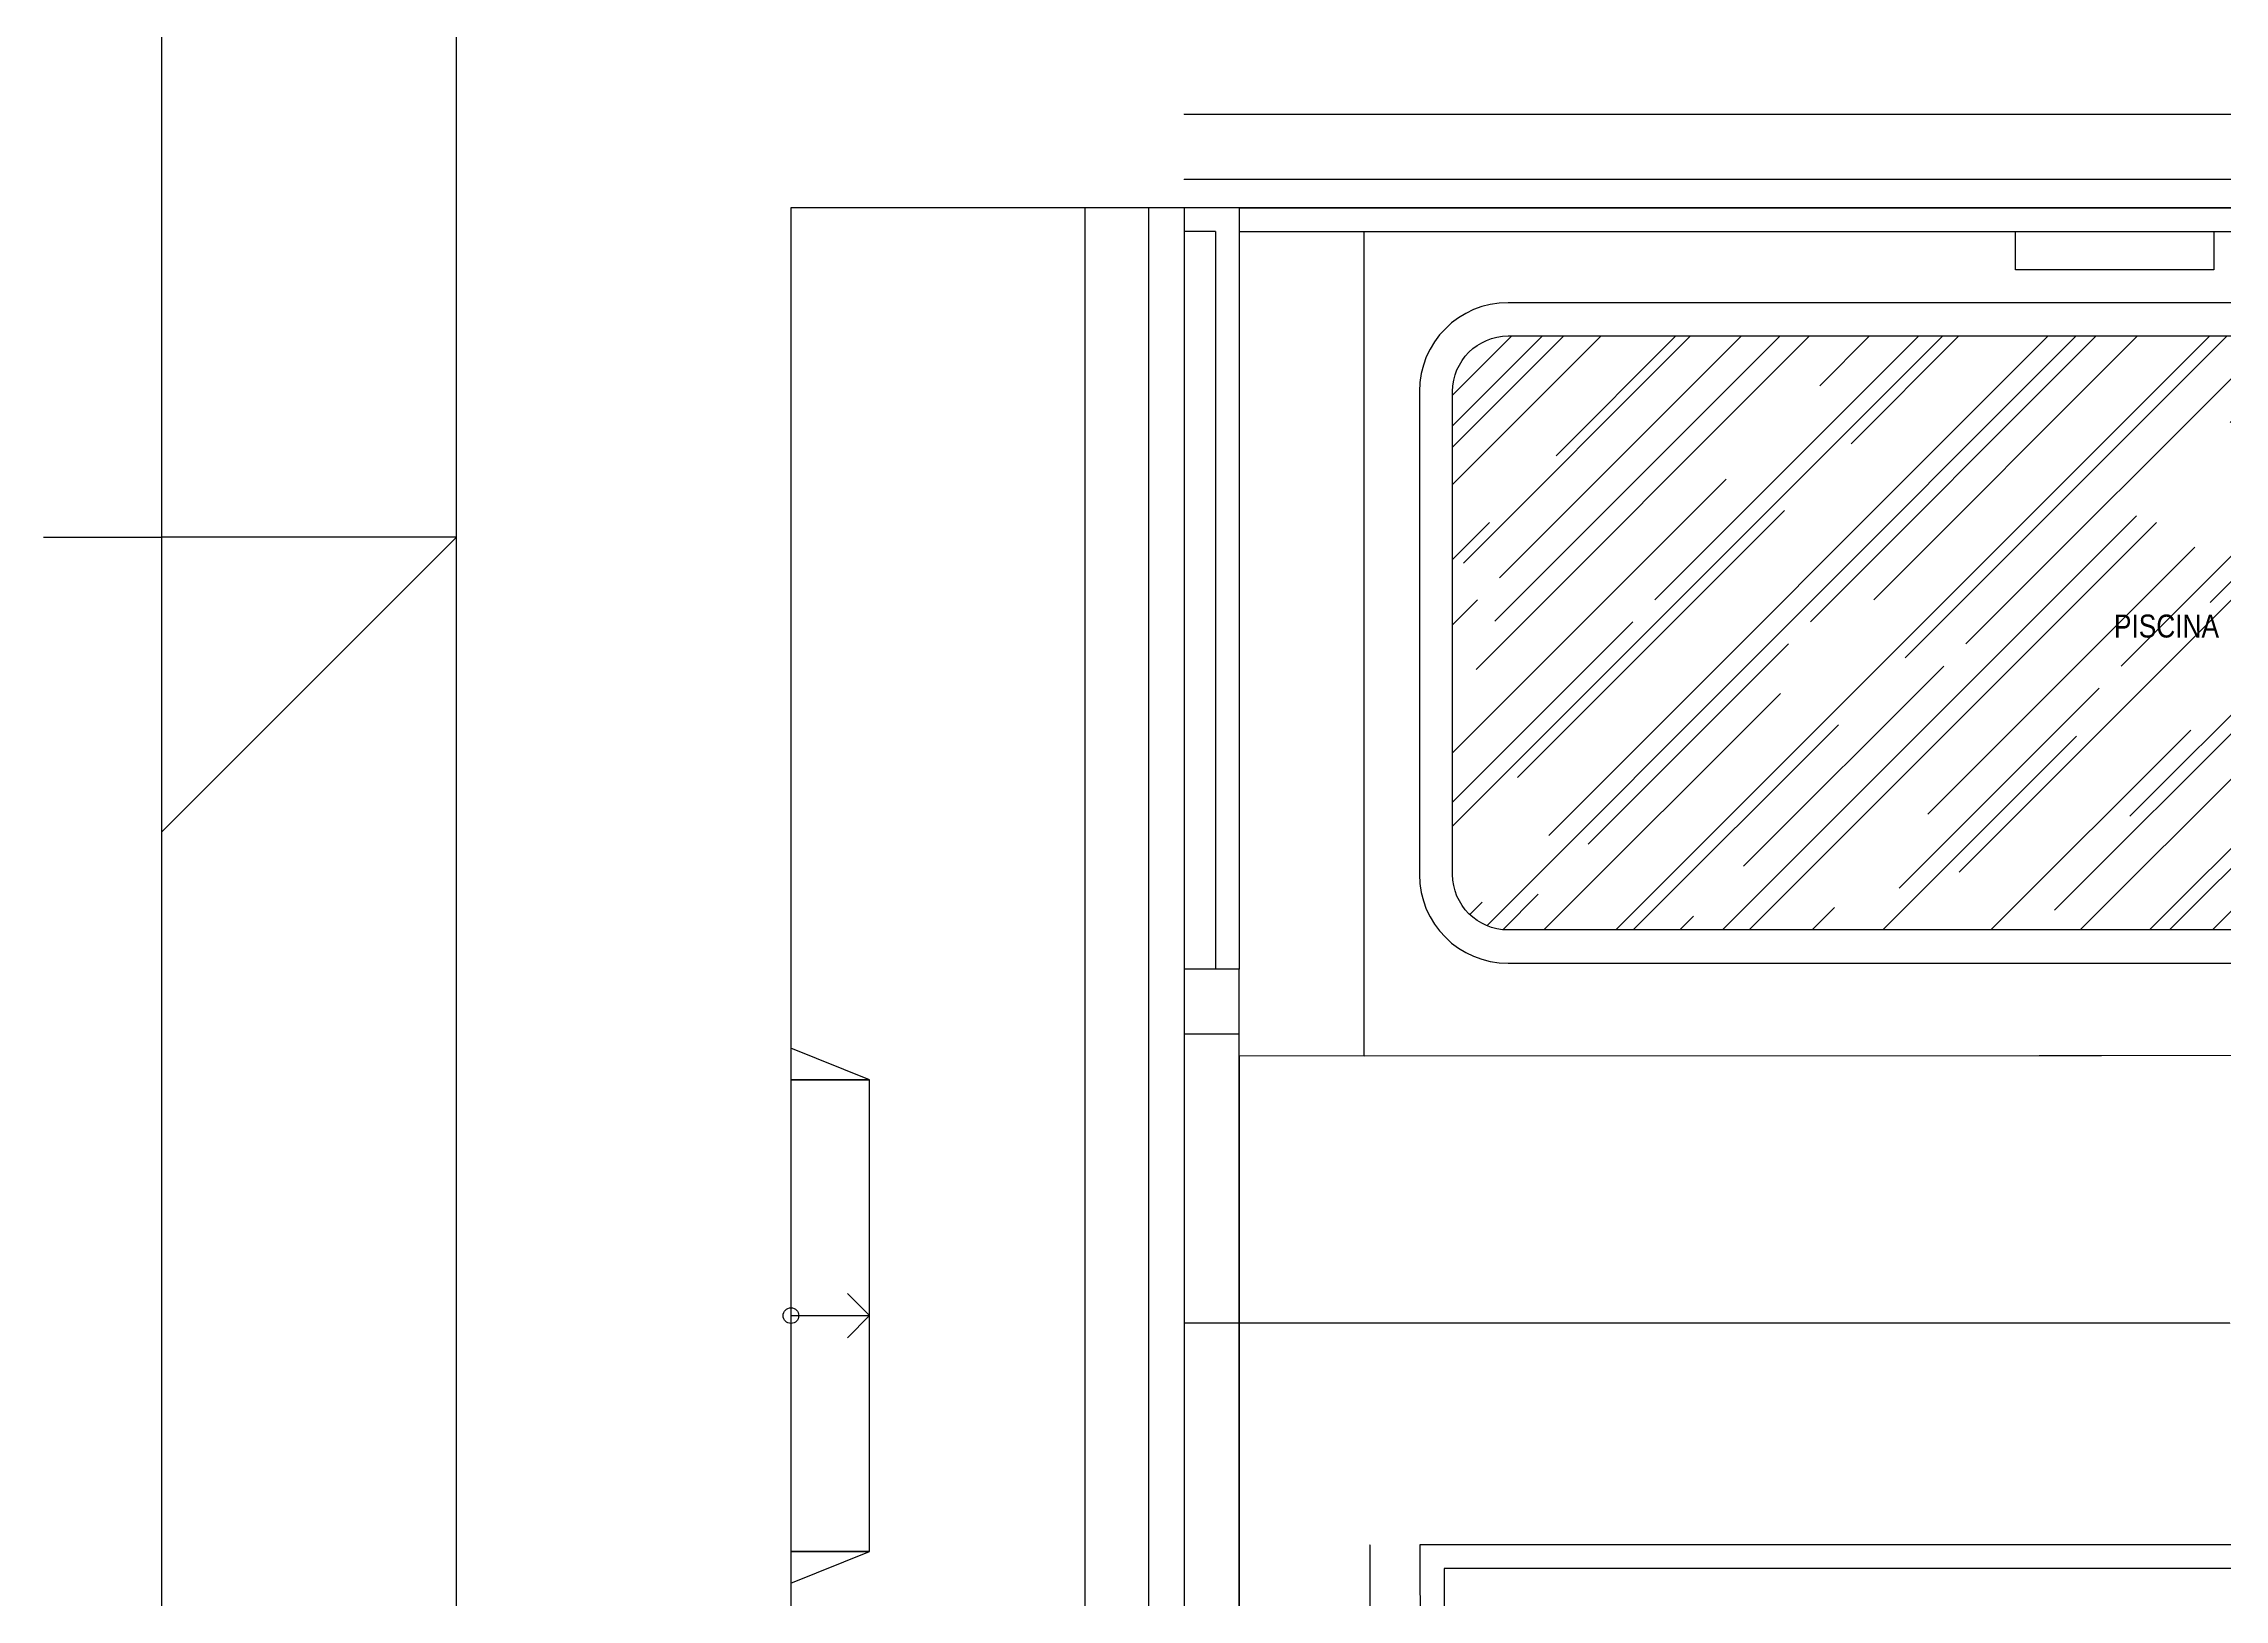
# Model space of a CAD drawing. Header units: millimetres. Extents: x -6300 to 1991, y -4770 to 4545.
# Drawn here: x -6300 to -4913, y 1642 to 2632 of the extents above; entities that cross this region are included whole.
import ezdxf
from ezdxf.enums import TextEntityAlignment as Align

# ---------------------------------------------------------------- set-up
doc = ezdxf.new("R2010")
doc.units = ezdxf.units.MM
doc.header["$LTSCALE"] = 20
doc.header["$MEASUREMENT"] = 0
doc.linetypes.add('CONTINU', pattern=[0])
doc.layers.get('0').update_dxf_attribs({"linetype": 'CONTINUOUS'})
doc.layers.get('DEFPOINTS').update_dxf_attribs({"linetype": 'CONTINUOUS'})
for name, color, linetype in [('COTA', 7, 'CONTINUOUS'), ('E-hatch', 8, 'CONTINUOUS'), ('E-pen-m', 6, 'CONTINUOUS'), ('E-txt-g', 3, 'CONTINUOUS'), ('LAYER7', 4, 'CONTINUOUS'), ('Lotes', 2, 'CONTINUOUS')]:
    doc.layers.add(name, color=color, linetype=linetype)
for name, color, linetype, lineweight in [('E-Pen-C', 4, 'CONTINUOUS', 15), ('E-Pen-G', 3, 'CONTINUOUS', 30), ('E-Txt-W', 7, 'CONTINUOUS', 20)]:
    doc.layers.add(name, color=color, linetype=linetype, lineweight=lineweight)
doc.styles.add('F2', font='ARIALN.TTF')
doc.styles.add('REG60', font='romans.shx', dxfattribs={"width": 0.8, "height": 0.15})
doc.styles.add('REG80', font='romans.shx', dxfattribs={"width": 0.8, "height": 0.2})
doc.dimstyles.new('DIMENSION-1', dxfattribs={"dimtxt": 0.145, "dimasz": 0.07, "dimexe": 1, "dimexo": 0, "dimgap": 0.12, "dimtad": 1, "dimzin": 7, "dimdsep": 46, "dimtxsty": 'F2', "dimblk1": 'TRACO', "dimblk2": 'TRACO', "dimsah": 1, "dimcen": 1, "dimse1": 1, "dimse2": 1, "dimclrd": 4, "dimclre": 256, "dimclrt": 4, "dimadec": 8, "dimazin": 0, "dimtfac": 1, "dimtix": 1, "dimtmove": 2, "dimatfit": 3, "dimldrblk": 'TRACO', "dimfxl": 1, "dimtolj": 1, "dimtzin": 0, "dimarcsym": 0})

# ---------------------------------------------------------------- blocks, each defined once
blk = doc.blocks.new('TXT-AMB75')
at = {"layer": 'E-txt-g', "style": 'REG80', "width": 0.8, "flags": 8}
blk.add_attdef('TXT', text='', height=0.2, dxfattribs=at).set_placement((0.005, 0.296), align=Align.CENTER)
at = {"layer": 'E-Txt-W', "style": 'REG60', "width": 0.8, "flags": 8}
blk.add_attdef('TXT', text='', height=0.15, dxfattribs=at).set_placement((0.005, 0.027), align=Align.CENTER)
blk = doc.blocks.new('TRACO')
at = {"layer": 'E-Pen-C'}
for p, q in [((-1, 0), (1, 0)), ((0, 1), (0, -1))]:
    blk.add_line(p, q, dxfattribs=at)
at = {"layer": 'E-Pen-G'}
blk.add_line((0, 0), (0, 0), dxfattribs=at)
blk = doc.blocks.new('*D968')
at = {"layer": 'COTA', "color": 4, "linetype": 'Continuous', "lineweight": -2}
blk.add_line((-4910, 1818), (-4924.9, 1818), dxfattribs=at)
at = {"layer": 'DEFPOINTS', "color": 0, "linetype": 'Continuous'}
for p in [(-4925, 1818), (-4925, 1527.1, -183), (-4910, 1512.1, -183)]:
    blk.add_point(p, dxfattribs=at)
at = {"layer": 'COTA', "color": 4, "linetype": 'Continuous', "lineweight": -2, "xscale": 0.07, "yscale": 0.07, "zscale": 0.07, "rotation": 180}
blk.add_blockref('TRACO', (-4925, 1818), dxfattribs=at)
at = {"layer": 'COTA', "color": 4, "linetype": 'Continuous', "lineweight": -2, "xscale": 0.07, "yscale": 0.07, "zscale": 0.07}
blk.add_blockref('TRACO', (-4910, 1818), dxfattribs=at)
at = {"layer": 'COTA', "color": 4, "linetype": 'Continuous', "insert": (-4917.5, 1818.2), "char_height": 0.145, "attachment_point": 5, "style": 'F2'}
blk.add_mtext('\\A1;15.00', dxfattribs=at)
blk = doc.blocks.new('*D969')
at = {"layer": 'COTA', "color": 4, "linetype": 'Continuous', "lineweight": -2}
blk.add_line((-4925, 1818), (-5409.5, 1818), dxfattribs=at)
at = {"layer": 'DEFPOINTS', "color": 0, "linetype": 'Continuous'}
for p in [(-5409.6, 1818), (-5409.6, 1662.1), (-4925, 1527.1, -183)]:
    blk.add_point(p, dxfattribs=at)
at = {"layer": 'COTA', "color": 4, "linetype": 'Continuous', "lineweight": -2, "xscale": 0.07, "yscale": 0.07, "zscale": 0.07, "rotation": 180}
blk.add_blockref('TRACO', (-5409.6, 1818), dxfattribs=at)
at = {"layer": 'COTA', "color": 4, "linetype": 'Continuous', "lineweight": -2, "xscale": 0.07, "yscale": 0.07, "zscale": 0.07}
blk.add_blockref('TRACO', (-4925, 1818), dxfattribs=at)
at = {"layer": 'COTA', "color": 4, "linetype": 'Continuous', "insert": (-5167.3, 1818.2), "char_height": 0.145, "attachment_point": 5, "style": 'F2'}
blk.add_mtext('\\A1;484.60', dxfattribs=at)
blk = doc.blocks.new('*D970')
at = {"layer": 'COTA', "color": 4, "linetype": 'Continuous', "lineweight": -2}
blk.add_line((-5409.6, 1818), (-5424.9, 1818), dxfattribs=at)
at = {"layer": 'DEFPOINTS', "color": 0, "linetype": 'Continuous'}
for p in [(-5425, 1818), (-5425, 1677.1, -183), (-5409.6, 1662.1)]:
    blk.add_point(p, dxfattribs=at)
at = {"layer": 'COTA', "color": 4, "linetype": 'Continuous', "lineweight": -2, "xscale": 0.07, "yscale": 0.07, "zscale": 0.07, "rotation": 180}
blk.add_blockref('TRACO', (-5425, 1818), dxfattribs=at)
at = {"layer": 'COTA', "color": 4, "linetype": 'Continuous', "lineweight": -2, "xscale": 0.07, "yscale": 0.07, "zscale": 0.07}
blk.add_blockref('TRACO', (-5409.6, 1818), dxfattribs=at)
at = {"layer": 'COTA', "color": 4, "linetype": 'Continuous', "insert": (-5417.3, 1818.2), "char_height": 0.145, "attachment_point": 5, "style": 'F2'}
blk.add_mtext('\\A1;15.41', dxfattribs=at)
blk = doc.blocks.new('*D971')
at = {"layer": 'COTA', "color": 4, "linetype": 'Continuous', "lineweight": -2}
blk.add_line((-5425.1, 1818), (-5574.9, 1818), dxfattribs=at)
at = {"layer": 'DEFPOINTS', "color": 0, "linetype": 'Continuous'}
for p in [(-5575, 1818), (-5575, 1723.9, -85.8), (-5425, 1677.1, -183)]:
    blk.add_point(p, dxfattribs=at)
at = {"layer": 'COTA', "color": 4, "linetype": 'Continuous', "lineweight": -2, "xscale": 0.07, "yscale": 0.07, "zscale": 0.07, "rotation": 180}
blk.add_blockref('TRACO', (-5575, 1818), dxfattribs=at)
at = {"layer": 'COTA', "color": 4, "linetype": 'Continuous', "lineweight": -2, "xscale": 0.07, "yscale": 0.07, "zscale": 0.07}
blk.add_blockref('TRACO', (-5425, 1818), dxfattribs=at)
at = {"layer": 'COTA', "color": 4, "linetype": 'Continuous', "insert": (-5500, 1818.2), "char_height": 0.145, "attachment_point": 5, "style": 'F2'}
blk.add_mtext('\\A1;149.99', dxfattribs=at)
blk = doc.blocks.new('*D977')
at = {"layer": 'COTA', "color": 4, "linetype": 'Continuous', "lineweight": -2}
blk.add_line((-4409, 2545.1), (-5539.9, 2545.1), dxfattribs=at)
at = {"layer": 'DEFPOINTS', "color": 0, "linetype": 'Continuous'}
for p in [(-5540, 2545.1), (-4409, 2527.1, -183), (-5540, 2512.1, -183)]:
    blk.add_point(p, dxfattribs=at)
at = {"layer": 'COTA', "color": 4, "linetype": 'Continuous', "lineweight": -2, "xscale": 0.07, "yscale": 0.07, "zscale": 0.07, "rotation": 180}
blk.add_blockref('TRACO', (-5540, 2545.1), dxfattribs=at)
at = {"layer": 'COTA', "color": 4, "linetype": 'Continuous', "lineweight": -2, "xscale": 0.07, "yscale": 0.07, "zscale": 0.07}
blk.add_blockref('TRACO', (-4409, 2545.1), dxfattribs=at)
at = {"layer": 'COTA', "color": 4, "linetype": 'Continuous', "insert": (-4974.5, 2545.3), "char_height": 0.145, "attachment_point": 5, "style": 'F2'}
blk.add_mtext('\\A1;1131.00', dxfattribs=at)
blk = doc.blocks.new('*D978')
at = {"layer": 'COTA', "color": 4, "linetype": 'Continuous', "lineweight": -2}
blk.add_line((-5540, 2545.1), (-5574.9, 2545.1), dxfattribs=at)
at = {"layer": 'DEFPOINTS', "color": 0, "linetype": 'Continuous'}
for p in [(-5575, 2545.1), (-5575, 2527.1, -183), (-5540, 2512.1, -183)]:
    blk.add_point(p, dxfattribs=at)
at = {"layer": 'COTA', "color": 4, "linetype": 'Continuous', "lineweight": -2, "xscale": 0.07, "yscale": 0.07, "zscale": 0.07, "rotation": 180}
blk.add_blockref('TRACO', (-5575, 2545.1), dxfattribs=at)
at = {"layer": 'COTA', "color": 4, "linetype": 'Continuous', "lineweight": -2, "xscale": 0.07, "yscale": 0.07, "zscale": 0.07}
blk.add_blockref('TRACO', (-5540, 2545.1), dxfattribs=at)
at = {"layer": 'COTA', "color": 4, "linetype": 'Continuous', "insert": (-5557.5, 2545.3), "char_height": 0.145, "attachment_point": 5, "style": 'F2'}
blk.add_mtext('\\A1;35.00', dxfattribs=at)
blk = doc.blocks.new('*D979')
at = {"layer": 'COTA', "color": 4, "linetype": 'Continuous', "lineweight": -2}
blk.add_line((-5597.6, 2527), (-5597.6, 2512.2), dxfattribs=at)
at = {"layer": 'DEFPOINTS', "color": 0, "linetype": 'Continuous'}
for p in [(-5575, 2527.1, -183), (-5597.6, 2512.1), (-5575, 2512.1, -183)]:
    blk.add_point(p, dxfattribs=at)
at = {"layer": 'COTA', "color": 4, "linetype": 'Continuous', "lineweight": -2, "xscale": 0.07, "yscale": 0.07, "zscale": 0.07}
for p, rotation in [((-5597.6, 2527.1), 90), ((-5597.6, 2512.1), 270)]:
    blk.add_blockref('TRACO', p, dxfattribs=dict(at, rotation=rotation))
at = {"layer": 'COTA', "color": 4, "linetype": 'Continuous', "insert": (-5597.8, 2519.6), "char_height": 0.145, "attachment_point": 5, "rotation": 90, "style": 'F2'}
blk.add_mtext('\\A1;15.00', dxfattribs=at)
blk = doc.blocks.new('*D980')
at = {"layer": 'COTA', "color": 4, "linetype": 'Continuous', "lineweight": -2}
blk.add_line((-5597.6, 2512), (-5597.6, 2043.2), dxfattribs=at)
at = {"layer": 'DEFPOINTS', "color": 0, "linetype": 'Continuous'}
for p in [(-5575, 2512.1, -183), (-5597.6, 2043.1), (-5575, 2043.1, -37.2)]:
    blk.add_point(p, dxfattribs=at)
at = {"layer": 'COTA', "color": 4, "linetype": 'Continuous', "lineweight": -2, "xscale": 0.07, "yscale": 0.07, "zscale": 0.07}
for p, rotation in [((-5597.6, 2512.1), 90), ((-5597.6, 2043.1), 270)]:
    blk.add_blockref('TRACO', p, dxfattribs=dict(at, rotation=rotation))
at = {"layer": 'COTA', "color": 4, "linetype": 'Continuous', "insert": (-5597.8, 2277.6), "char_height": 0.145, "attachment_point": 5, "rotation": 90, "style": 'F2'}
blk.add_mtext('\\A1;469.00', dxfattribs=at)
blk = doc.blocks.new('*D981')
at = {"layer": 'COTA', "color": 4, "linetype": 'Continuous', "lineweight": -2}
blk.add_line((-5597.6, 2043), (-5597.6, 909.6), dxfattribs=at)
at = {"layer": 'DEFPOINTS', "color": 0, "linetype": 'Continuous'}
for p in [(-5575, 2043.1, -37.2), (-5597.6, 909.5), (-5575, 909.5, -85.8)]:
    blk.add_point(p, dxfattribs=at)
at = {"layer": 'COTA', "color": 4, "linetype": 'Continuous', "lineweight": -2, "xscale": 0.07, "yscale": 0.07, "zscale": 0.07}
for p, rotation in [((-5597.6, 2043.1), 90), ((-5597.6, 909.5), 270)]:
    blk.add_blockref('TRACO', p, dxfattribs=dict(at, rotation=rotation))
at = {"layer": 'COTA', "color": 4, "linetype": 'Continuous', "insert": (-5597.8, 1476.3), "char_height": 0.145, "attachment_point": 5, "rotation": 90, "style": 'F2'}
blk.add_mtext('\\A1;1133.59', dxfattribs=at)
blk = doc.blocks.new('*D984')
at = {"layer": 'COTA', "color": 4, "linetype": 'Continuous', "lineweight": -2}
blk.add_line((-5637.8, 427.2), (-5637.8, 2527), dxfattribs=at)
at = {"layer": 'DEFPOINTS', "color": 0, "linetype": 'Continuous'}
for p in [(-5825, 2527.1, -183), (-5637.8, 2527.1), (-5825, 427.1, -183)]:
    blk.add_point(p, dxfattribs=at)
at = {"layer": 'COTA', "color": 4, "linetype": 'Continuous', "lineweight": -2, "xscale": 0.07, "yscale": 0.07, "zscale": 0.07}
for p, rotation in [((-5637.8, 2527.1), 90), ((-5637.8, 427.1), 270)]:
    blk.add_blockref('TRACO', p, dxfattribs=dict(at, rotation=rotation))
at = {"layer": 'COTA', "color": 4, "linetype": 'Continuous', "insert": (-5638, 1477.1), "char_height": 0.145, "attachment_point": 5, "rotation": 90, "style": 'F2'}
blk.add_mtext('\\A1;2100.00', dxfattribs=at)
blk = doc.blocks.new('*D985')
at = {"layer": 'COTA', "color": 4, "linetype": 'Continuous', "lineweight": -2}
blk.add_line((-5456.8, 1677), (-5456.8, 871.8), dxfattribs=at)
at = {"layer": 'DEFPOINTS', "color": 0, "linetype": 'Continuous'}
for p in [(-5425, 1677.1, -197), (-5456.8, 871.8), (-5424.6, 871.8)]:
    blk.add_point(p, dxfattribs=at)
at = {"layer": 'COTA', "color": 4, "linetype": 'Continuous', "lineweight": -2, "xscale": 0.07, "yscale": 0.07, "zscale": 0.07}
for p, rotation in [((-5456.8, 1677.1), 90), ((-5456.8, 871.8), 270)]:
    blk.add_blockref('TRACO', p, dxfattribs=dict(at, rotation=rotation))
at = {"layer": 'COTA', "color": 4, "linetype": 'Continuous', "insert": (-5457, 1274.4), "char_height": 0.145, "attachment_point": 5, "rotation": 90, "style": 'F2'}
blk.add_mtext('\\A1;805.34', dxfattribs=at)
blk = doc.blocks.new('*D991')
at = {"layer": 'COTA', "color": 4, "linetype": 'Continuous', "lineweight": -2}
blk.add_line((-5574.9, 2586.7), (-3325, 2586.7), dxfattribs=at)
at = {"layer": 'DEFPOINTS', "color": 0, "linetype": 'Continuous'}
for p in [(-3325, 2586.7), (-5575, 2527.1), (-3325, 2527.1)]:
    blk.add_point(p, dxfattribs=at)
at = {"layer": 'COTA', "color": 4, "linetype": 'Continuous', "lineweight": -2, "xscale": 0.07, "yscale": 0.07, "zscale": 0.07, "rotation": 180}
blk.add_blockref('TRACO', (-5575, 2586.7), dxfattribs=at)
at = {"layer": 'COTA', "color": 4, "linetype": 'Continuous', "lineweight": -2, "xscale": 0.07, "yscale": 0.07, "zscale": 0.07}
blk.add_blockref('TRACO', (-3325, 2586.7), dxfattribs=at)
at = {"layer": 'COTA', "color": 4, "linetype": 'Continuous', "insert": (-4450, 2586.9), "char_height": 0.145, "attachment_point": 5, "style": 'F2'}
blk.add_mtext('\\A1;2250.00', dxfattribs=at)
blk = doc.blocks.new('*D1006')
at = {"layer": 'COTA', "color": 4, "linetype": 'Continuous', "lineweight": -2}
blk.add_line((-5574.9, 2002), (-5540, 2002), dxfattribs=at)
at = {"layer": 'DEFPOINTS', "color": 0, "linetype": 'Continuous'}
for p in [(-5540, 2002), (-5575, 909.5, 97.2), (-5540, 909.5, 48.6)]:
    blk.add_point(p, dxfattribs=at)
at = {"layer": 'COTA', "color": 4, "linetype": 'Continuous', "lineweight": -2, "xscale": 0.07, "yscale": 0.07, "zscale": 0.07, "rotation": 180}
blk.add_blockref('TRACO', (-5575, 2002), dxfattribs=at)
at = {"layer": 'COTA', "color": 4, "linetype": 'Continuous', "lineweight": -2, "xscale": 0.07, "yscale": 0.07, "zscale": 0.07}
blk.add_blockref('TRACO', (-5540, 2002), dxfattribs=at)
at = {"layer": 'COTA', "color": 4, "linetype": 'Continuous', "insert": (-5557.5, 2002.2), "char_height": 0.145, "attachment_point": 5, "style": 'F2'}
blk.add_mtext('\\A1;35.00', dxfattribs=at)

msp = doc.modelspace()

# ---------------------------------------------------------------- hatches: boundary and pattern name
at = {"layer": 'E-hatch'}
h = msp.add_hatch(dxfattribs=at)
h.set_pattern_fill('AR-RROOF', color=256, scale=60, angle=45, style=0)
h.set_pattern_definition([(45, (-152269.64, -8882.107), (50.911688, 135.764502), [900, -120, 300, -60]), (45, (-152234.43, -8804.47), (-98.85353, 14.000714), [180, -19.8, 360, -45]), (45, (-152284.49, -8824.83), (192.191623, 249.043008), [480, -84, 240, -60])])
edge = h.paths.add_edge_path()
edge.add_arc((-4534.252, 2103.315), 35.284, 270, 360, ccw=False)
edge.add_line((-4534.252, 2068.031), (-5368.946, 2068.031))
edge.add_arc((-5368.946, 2103.315), 35.284, 180, 270, ccw=False)
edge.add_line((-5404.23, 2103.315), (-5404.23, 2410.379))
edge.add_arc((-5368.946, 2410.379), 35.284, 90, 180, ccw=False)
edge.add_line((-5368.946, 2445.662), (-4534.252, 2445.662))
edge.add_arc((-4534.252, 2410.379), 35.284, 0, 90, ccw=False)
edge.add_line((-4498.969, 2410.379), (-4498.969, 2103.315))
h.paths.add_polyline_path([(-4987.498, 2249.93), (-4913.101, 2249.93), (-4913.101, 2272.561), (-4987.498, 2272.561)], flags=24)

# ---------------------------------------------------------------- linework, layer by layer
at = {"color": 3}
for p, q in [((-5559.973, 2527.092), (-5574.973, 2527.092)), ((-5559.973, 2527.092), (-5574.973, 2527.092)), ((-5539.973, 2527.092, 48.576), (-5574.973, 2527.092, 48.576)), ((-5574.973, 2527.092), (-5574.973, 2512.092)), ((-5539.973, 2527.092, 48.576), (-5539.973, 2043.092, 48.576)), ((-5554.973, 2512.092), (-5574.973, 2512.092)), ((-5554.973, 2512.092, 48.576), (-5554.973, 2043.092, 48.576))]:
    msp.add_line(p, q, dxfattribs=at)
at = {"color": 7}
for p, q in [((-4408.975, 2527.092), (-5559.973, 2527.092)), ((-4408.975, 2527.092), (-5559.973, 2527.092)), ((-5554.973, 2512.092, -0.275), (-5559.973, 2512.092)), ((-5554.973, 2512.092), (-5559.973, 2512.092))]:
    msp.add_line(p, q, dxfattribs=at)
at = {"color": 2}
for p, q in [((-6300.21, 2317.689), (-6225.21, 2317.689)), ((-6037.71, 2317.689), (-6225.21, 2130.189)), ((-6037.71, 2317.689), (-6225.21, 2317.689)), ((-5539.973, 909.497, 48.576), (-5539.973, 2043.092, 48.576))]:
    msp.add_line(p, q, dxfattribs=at)
at = {"color": 7, "linetype": 'CONTINU'}
msp.add_line((-5824.973, 1822.862, -23.457), (-5774.973, 1822.862), dxfattribs=at)
at = {"color": 7}
msp.add_lwpolyline([(-5046.37, 2512.092), (-4920.125, 2512.092), (-4920.125, 2487.74), (-5046.37, 2487.74)], close=True, dxfattribs=at)
at = {"color": 8, "elevation": 79.007}
for points in [[(-4372.703, 2122.092), (-4374.095, 2114.132), (-4381.737, 2091.65), (-4398.468, 2061.051), (-4436.233, 2021.672), (-4476.834, 1999.074), (-4522.707, 1988.257), (-5539.973, 1987.862), (-5539.973, 1102.092)], [(-4372.703, 2122.092), (-4374.095, 2114.132), (-4381.737, 2091.65), (-4398.468, 2061.051), (-4436.233, 2021.672), (-4476.834, 1999.074), (-4522.707, 1988.257), (-5460.398, 1987.893)]]:
    msp.add_lwpolyline(points, dxfattribs=at)
at = {"color": 7}
msp.add_circle((-5824.973, 1822.862, -23.457), 4.989, dxfattribs=at)
at = {"layer": 'COTA', "color": 7, "linetype": 'Continuous'}
for p, q in [((-5539.973, 2527.092), (-4408.975, 2527.092)), ((-5539.973, 2512.092), (-4408.975, 2512.092))]:
    msp.add_line(p, q, dxfattribs=at)
at = {"layer": 'COTA', "color": 8, "linetype": 'Continuous'}
msp.add_line((-5574.973, 2512.092), (-5574.973, 2043.092, 97.151), dxfattribs=at)
at = {"layer": 'COTA', "color": 2, "linetype": 'Continuous'}
for p, q in [((-5574.973, 2043.092, 97.151), (-5574.973, 909.497, 97.151)), ((-5539.973, 2043.092, 97.151), (-5574.973, 2043.092, 145.727)), ((-5424.984, 1677.092, -14.075), (-5424.576, 1102.092, 182.961)), ((-4004.973, 1677.092), (-5424.984, 1677.092)), ((-4004.973, 1662.092), (-5409.576, 1662.092)), ((-5409.576, 1662.092, 182.961), (-5409.576, 886.755, 182.961))]:
    msp.add_line(p, q, dxfattribs=at)
at = {"layer": 'COTA', "color": 8, "linetype": 'Continuous', "elevation": -24.654}
for points in [[(-4477.799, 2103.315), (-4477.799, 2410.378, 0.41421356), (-4534.252, 2466.832), (-5368.946, 2466.833, 0.41421356), (-5425.4, 2410.379), (-5425.4, 2103.316, 0.41421356), (-5368.946, 2046.862), (-4534.252, 2046.861, 0.41421356)], [(-4498.969, 2103.315, -0.41421356), (-4534.252, 2068.031), (-5368.946, 2068.031, -0.41421356), (-5404.23, 2103.315), (-5404.23, 2410.379, -0.41421356), (-5368.946, 2445.662), (-4534.252, 2445.662, -0.41421356), (-4498.969, 2410.379)]]:
    msp.add_lwpolyline(points, format="xyb", close=True, dxfattribs=at)
at = {"layer": 'E-pen-m', "color": 7}
for q in [(-5789.116, 1837.004), (-5789.116, 1808.72)]:
    msp.add_line((-5774.973, 1822.862), q, dxfattribs=at)
at = {"layer": 'LAYER7', "color": 8, "linetype": 'Continuous'}
for p, q in [((-5574.973, 2527.092), (-5824.973, 2527.092)), ((-5824.973, 2527.092), (-5824.973, 427.092)), ((-5460.398, 1987.862), (-5460.398, 2512.092))]:
    msp.add_line(p, q, dxfattribs=at)
msp.add_lwpolyline([(-5824.973, 1652.862), (-5774.973, 1672.862), (-5824.973, 1672.862), (-5774.973, 1672.862), (-5774.973, 1972.862), (-5824.973, 1972.862), (-5774.973, 1972.862), (-5824.973, 1992.862)], dxfattribs=at)
at = {"layer": 'Lotes', "color": 2}
msp.add_lwpolyline([(-6225.21, 90.189), (1232.121, 90.189), (1232.121, 4545.189), (-6225.21, 4545.189)], close=True, dxfattribs=at)
at = {"layer": 'Lotes', "color": 1}
msp.add_lwpolyline([(-6037.71, 4470.189), (1157.121, 4470.189), (1157.121, 165.189), (-6037.71, 165.189)], close=True, dxfattribs=at)

# ---------------------------------------------------------------- block references
ref = msp.add_blockref('TXT-AMB75', (-4950.698, 2232.341, -24.654), dxfattribs=dict(xscale=72.9, yscale=72.9, zscale=72.9))
ref.add_attrib('TXT', 'PISCINA', dxfattribs={"layer": 'E-txt-g', "color": 2, "height": 14.58, "style": 'F2'}).set_placement((-4950.299, 2253.951, -24.654), align=Align.CENTER)

# ---------------------------------------------------------------- dimensions: what is measured, and where the dimension line sits
at = {"layer": 'COTA', "color": 7, "linetype": 'Continuous'}
for base, p1, p2, picture, middle in [((-3324.973, 2586.677), (-5574.973, 2527.092), (-3324.973, 2527.092), '*D991', (-4449.973, 2586.871)), ((-5574.973, 2545.056, 182.961), (-5539.973, 2512.092), (-5574.973, 2527.092), '*D978', (-5557.473, 2545.25, 182.961)), ((-5539.973, 2545.056, 182.961), (-4408.975, 2527.092), (-5539.973, 2512.092), '*D977', (-4974.474, 2545.25, 182.961)), ((-5539.973, 2001.996), (-5574.973, 909.497, 97.151), (-5539.973, 909.497, 48.576), '*D1006', (-5557.473, 2002.19)), ((-5574.973, 1818.03, 182.961), (-5424.984, 1677.092), (-5574.973, 1723.943, 97.151), '*D971', (-5499.979, 1818.224, 182.961)), ((-5424.984, 1818.03, 182.961), (-5409.576, 1662.092, 182.961), (-5424.984, 1677.092), '*D970', (-5417.28, 1818.224, 182.961)), ((-5409.576, 1818.03, 182.961), (-4924.973, 1527.092), (-5409.576, 1662.092, 182.961), '*D969', (-5167.275, 1818.224, 182.961)), ((-4924.973, 1818.03, 182.961), (-4909.973, 1512.092), (-4924.973, 1527.092), '*D968', (-4917.473, 1818.224, 182.961))]:
    dim = msp.add_linear_dim(base=base, p1=p1, p2=p2, dimstyle='DIMENSION-1', override={"dimadec": 0, "dimfxl": 0.06}, dxfattribs=at)
    dim.commit()
    dim.dimension.update_dxf_attribs({"geometry": picture, "text_midpoint": middle})
for base, p1, p2, picture, middle in [((-5637.801, 2527.092, 182.961), (-5824.973, 427.092), (-5824.973, 2527.092), '*D984', (-5637.995, 1477.092, 182.961)), ((-5597.634, 2512.092, 182.961), (-5574.973, 2527.092), (-5574.973, 2512.092), '*D979', (-5597.828, 2519.592, 182.961)), ((-5597.634, 2043.092, 182.961), (-5574.973, 2512.092), (-5574.973, 2043.092, 145.727), '*D980', (-5597.828, 2277.592, 182.961)), ((-5597.6339, 909.4967, 182.9611), (-5574.9735, 2043.0916, 145.7272), (-5574.9735, 909.4967, 97.1515), '*D981', (-5597.828, 1476.2941, 182.9611)), ((-5456.757, 871.755, 182.961), (-5424.984, 1677.092, -14.075), (-5424.576, 871.755, 182.961), '*D985', (-5456.951, 1274.423, 182.961))]:
    dim = msp.add_linear_dim(base=base, p1=p1, p2=p2, angle=90, dimstyle='DIMENSION-1', override={"dimadec": 0, "dimfxl": 0.06}, dxfattribs=at)
    dim.commit()
    dim.dimension.update_dxf_attribs({"geometry": picture, "text_midpoint": middle})

doc.saveas('drawing.dxf')
